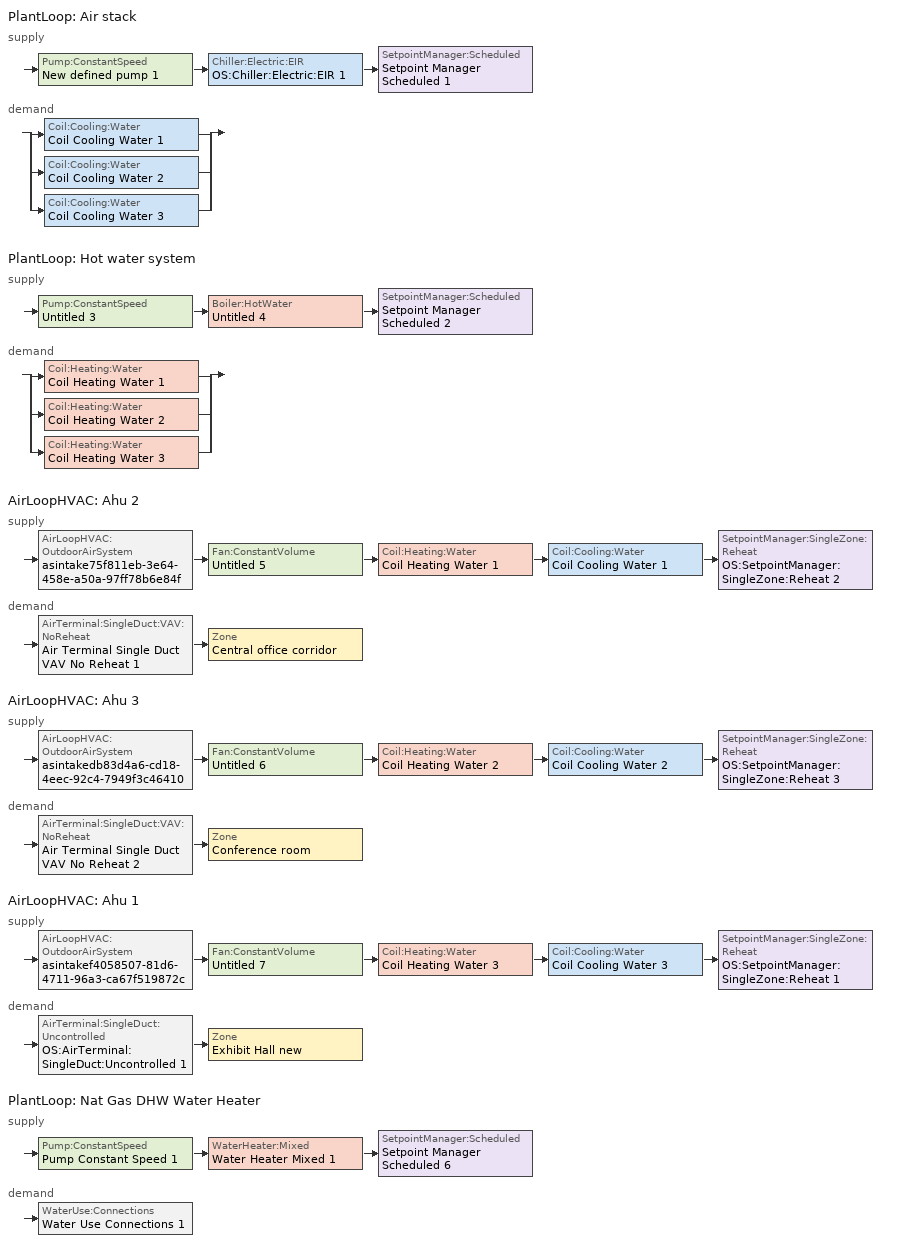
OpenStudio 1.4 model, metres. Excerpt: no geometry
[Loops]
PlantLoop 'Air stack'
 supply: Pump:ConstantSpeed 'New defined pump 1' > Chiller:Electric:EIR 'OS:Chiller:Electric:EIR 1' > SetpointManager:Scheduled 'Setpoint Manager Scheduled 1'
 demand: split
  | Coil:Cooling:Water 'Coil Cooling Water 1'
  | Coil:Cooling:Water 'Coil Cooling Water 2'
  | Coil:Cooling:Water 'Coil Cooling Water 3'
PlantLoop 'Hot water system'
 supply: Pump:ConstantSpeed 'Untitled 3' > Boiler:HotWater 'Untitled 4' > SetpointManager:Scheduled 'Setpoint Manager Scheduled 2'
 demand: split
  | Coil:Heating:Water 'Coil Heating Water 1'
  | Coil:Heating:Water 'Coil Heating Water 2'
  | Coil:Heating:Water 'Coil Heating Water 3'
AirLoopHVAC 'Ahu 2'
 supply: AirLoopHVAC:OutdoorAirSystem 'asintake75f811eb-3e64-458e-a50a-97ff78b6e84f' > Fan:ConstantVolume 'Untitled 5' > Coil:Heating:Water 'Coil Heating Water 1' > Coil:Cooling:Water 'Coil Cooling Water 1' > SetpointManager:SingleZone:Reheat 'OS:SetpointManager:SingleZone:Reheat 2'
 demand: AirTerminal:SingleDuct:VAV:NoReheat 'Air Terminal Single Duct VAV No Reheat 1' > Zone 'Central office corridor'
AirLoopHVAC 'Ahu 3'
 supply: AirLoopHVAC:OutdoorAirSystem 'asintakedb83d4a6-cd18-4eec-92c4-7949f3c46410' > Fan:ConstantVolume 'Untitled 6' > Coil:Heating:Water 'Coil Heating Water 2' > Coil:Cooling:Water 'Coil Cooling Water 2' > SetpointManager:SingleZone:Reheat 'OS:SetpointManager:SingleZone:Reheat 3'
 demand: AirTerminal:SingleDuct:VAV:NoReheat 'Air Terminal Single Duct VAV No Reheat 2' > Zone 'Conference room'
AirLoopHVAC 'Ahu 1'
 supply: AirLoopHVAC:OutdoorAirSystem 'asintakef4058507-81d6-4711-96a3-ca67f519872c' > Fan:ConstantVolume 'Untitled 7' > Coil:Heating:Water 'Coil Heating Water 3' > Coil:Cooling:Water 'Coil Cooling Water 3' > SetpointManager:SingleZone:Reheat 'OS:SetpointManager:SingleZone:Reheat 1'
 demand: AirTerminal:SingleDuct:Uncontrolled 'OS:AirTerminal:SingleDuct:Uncontrolled 1' > Zone 'Exhibit Hall new'
PlantLoop 'Nat Gas DHW Water Heater'
 supply: Pump:ConstantSpeed 'Pump Constant Speed 1' > WaterHeater:Mixed 'Water Heater Mixed 1' > SetpointManager:Scheduled 'Setpoint Manager Scheduled 6'
 demand: WaterUse:Connections 'Water Use Connections 1'
[WaterUse:Equipment:Definition]
Name | Peak Flow Rate {m3/s} | Target Temperature Schedule
0.031545 m^3/hr Faucet | 1.88779e-05 | 0.031545 m^3/hr Faucet mixed temp 100.0F
1.8925 L/s Urinal | 5.25694e-06 | 1.8925 L/s Urinal mixed temp 40.0F
4.8448 L/s Toilet | 1.34578e-05 | 1.8925 L/s Urinal mixed temp 40.0F
[Boiler:HotWater]
Untitled 4: Fuel Type=NaturalGas; Nominal Capacity {W}=Autosize; Nominal Thermal Efficiency=0.9; Efficiency Curve Temperature Evaluation Variable=EnteringBoiler; Normalized Boiler Efficiency Curve=CondensingBoilerEff 1; Minimum Part Load Ratio=0.1; Water Outlet Upper Temperature Limit {C}=99; Boiler Flow Mode=ConstantFlow; Parasitic Electric Load {W}=0; Sizing Factor=1
[Pump:ConstantSpeed] Rated Flow Rate {m3/s}=autosize; Rated Power Consumption {W}=autosize; Fraction of Motor Inefficiencies to Fluid Stream=0
Name | Rated Pump Head {Pa} | Motor Efficiency | Pump Control Type
New defined pump 1 | 59781.3 | 0.84 | Intermittent
Untitled 3 | 59781.3 | 0.8574 | Continuous
Pump Constant Speed 1 | 0 | 0.9 | Continuous
[Sizing:Zone] Zone Cooling Design Supply Air Temperature {C}=14; Zone Heating Design Supply Air Temperature {C}=40; Zone Cooling Design Supply Air Humidity Ratio {kg-H2O/kg-air}=0.0085; Zone Heating Design Supply Air Humidity Ratio {kg-H2O/kg-air}=0.008; Zone Heating Sizing Factor=1.5; Heating Design Air Flow Method=DesignDay
Central office corridor; Conference room; Exhibit Hall new
[Zone equipment]
Central office corridor: Air Terminal Single Duct VAV No Reheat 1
Conference room: Air Terminal Single Duct VAV No Reheat 2
Exhibit Hall new: OS:AirTerminal:SingleDuct:Uncontrolled 1
[WaterUse:Equipment] Space=Restroom; Flow Rate Fraction Schedule=Building Water Use
Name | Water Use Equipment Definition
Restroom Water Fixture 1; Restroom Water Fixture 2; Restroom Water Fixture 3; Restroom Water Fixture 4 | 0.031545 m^3/hr Faucet
Restroom Water Fixture 5; Restroom Water Fixture 6; Restroom Water Fixture 7 | 1.8925 L/s Urinal
Restroom Water Fixture 8; Restroom Water Fixture 9; Restroom Water Fixture 10; Restroom Water Fixture 11; Restroom Water Fixture 12 | 4.8448 L/s Toilet
[PlantLoop] Plant Loop Volume {m3}=Autocalculate
Name | Fluid Type
Air stack; Nat Gas DHW Water Heater
Hot water system | Water
[Sizing:Plant]
Name | Loop Type | Design Loop Exit Temperature {C} | Loop Design Temperature Difference {deltaC}
Air stack | Cooling | 7.22222 | 6.7
Hot water system | Heating | 82.2222 | 6.7
Nat Gas DHW Water Heater | Heating | 48.8889 | 11.1111
[SetpointManager:Scheduled] Control Variable=Temperature
Name | Schedule
Setpoint Manager Scheduled 1 | Air stack Chilled Water Temp
Setpoint Manager Scheduled 2 | Hot water system Hot Water Temp
Setpoint Manager Scheduled 6 | Point-of-use Electricity Water Heater Water Temp - 120.0F
[AirLoopHVAC] Design Supply Air Flow Rate {m3/s}=AutoSize
Ahu 2; Ahu 3; Ahu 1
[Sizing:System] Type of Load to Size On=Sensible; Design Outdoor Air Flow Rate {m3/s}=Autosize; Minimum System Air Flow Ratio=0.3; Preheat Design Temperature {C}=7; Preheat Design Humidity Ratio {kg-H2O/kg-Air}=0.008; Precool Design Temperature {C}=12.8; Precool Design Humidity Ratio {kg-H2O/kg-Air}=0.008; Central Cooling Design Supply Air Temperature {C}=12.8; Central Heating Design Supply Air Temperature {C}=16.7; Sizing Option=NonCoincident; 100% Outdoor Air in Cooling=Yes; 100% Outdoor Air in Heating=Yes; Central Cooling Design Supply Air Humidity Ratio {kg-H2O/kg-Air}=0.0085; Central Heating Design Supply Air Humidity Ratio {kg-H2O/kg-Air}=0.008; Cooling Design Air Flow Method=DesignDay; Cooling Design Air Flow Rate {m3/s}=0; Heating Design Air Flow Method=DesignDay; Heating Design Air Flow Rate {m3/s}=0; System Outdoor Air Method=ZoneSum
Ahu 2; Ahu 3; Ahu 1
[Coil:Cooling:Water] Availability Schedule=Always On Discrete
Coil Cooling Water 1; Coil Cooling Water 2; Coil Cooling Water 3
[Coil:Heating:Water] Availability Schedule=Always On Discrete
Coil Heating Water 1; Coil Heating Water 2; Coil Heating Water 3
[Fan:ConstantVolume] Availability Schedule=Building HVAC Operation; Pressure Rise {Pa}=311.361; Maximum Flow Rate {m3/s}=AutoSize; Motor Efficiency=0.8574
Untitled 5; Untitled 6; Untitled 7
[Controller:OutdoorAir] Minimum Outdoor Air Flow Rate {m3/s}=Autosize; Maximum Outdoor Air Flow Rate {m3/s}=Autosize; Economizer Control Type=FixedDryBulb; Economizer Control Action Type=ModulateFlow; Economizer Maximum Limit Dry-Bulb Temperature {C}=28; Economizer Maximum Limit Enthalpy {J/kg}=65084.5; Economizer Minimum Limit Dry-Bulb Temperature {C}=-100; Lockout Type=NoLockout; Minimum Limit Type=FixedMinimum; High Humidity Control=No; Heat Recovery Bypass Control Type=BypassWhenOAFlowGreaterThanMinimum
Name | Controller Mechanical Ventilation
asintake75f811eb-3e64-458e-a50a-97ff78b6e84f controller | Controller Mechanical Ventilation 1
asintakedb83d4a6-cd18-4eec-92c4-7949f3c46410 controller | Controller Mechanical Ventilation 2
asintakef4058507-81d6-4711-96a3-ca67f519872c controller | Controller Mechanical Ventilation 3
[Controller:MechanicalVentilation] Availability Schedule=Always On Discrete; System Outdoor Air Method=ZoneSum
Controller Mechanical Ventilation 1; Controller Mechanical Ventilation 2; Controller Mechanical Ventilation 3
[AirLoopHVAC:OutdoorAirSystem]
Name | Controller
asintake75f811eb-3e64-458e-a50a-97ff78b6e84f | asintake75f811eb-3e64-458e-a50a-97ff78b6e84f controller
asintakedb83d4a6-cd18-4eec-92c4-7949f3c46410 | asintakedb83d4a6-cd18-4eec-92c4-7949f3c46410 controller
asintakef4058507-81d6-4711-96a3-ca67f519872c | asintakef4058507-81d6-4711-96a3-ca67f519872c controller
[Controller:WaterCoil] Minimum Actuated Flow {m3/s}=0
Name | Action
Controller Water Coil 2; Controller Water Coil 4; Controller Water Coil 6 | Normal
Controller Water Coil 1; Controller Water Coil 3; Controller Water Coil 5 | Reverse
[AirTerminal:SingleDuct:VAV:NoReheat] Availability Schedule=Always On Discrete; Maximum Air Flow Rate {m3/s}=autosize; Zone Minimum Air Flow Input Method=Constant; Constant Minimum Air Flow Fraction=0.3
Air Terminal Single Duct VAV No Reheat 1; Air Terminal Single Duct VAV No Reheat 2
[WaterHeater:Mixed]
Water Heater Mixed 1: Tank Volume {m3}=0.0757082; Setpoint Temperature Schedule=Point-of-use Electricity Water Heater Water Temp - 120.0F; Deadband Temperature Difference {deltaC}=2; Maximum Temperature Limit {C}=82.22; Heater Control Type=Cycle; Heater Maximum Capacity {W}=2930.71; Heater Fuel Type=Electricity; Heater Thermal Efficiency=0.98; Off Cycle Parasitic Fuel Consumption Rate {W}=0; Off Cycle Parasitic Fuel Type=Electricity; Off Cycle Parasitic Heat Fraction to Tank=0; On Cycle Parasitic Fuel Consumption Rate {W}=0; On Cycle Parasitic Fuel Type=Electricity; On Cycle Parasitic Heat Fraction to Tank=0; Ambient Temperature Indicator=Schedule; Ambient Temperature Schedule=Water Heater Ambient Temp Schedule - 70F; Off Cycle Loss Coefficient to Ambient Temperature {W/K}=0; On Cycle Loss Coefficient to Ambient Temperature {W/K}=0; Use Side Effectiveness=1; Source Side Effectiveness=1; Use Side Design Flow Rate {m3/s}=autosize; Source Side Design Flow Rate {m3/s}=autosize; Indirect Water Heating Recovery Time {hr}=1.5
[WaterUse:Connections]
Water Use Connections 1: Water Use Equipment Name 1=Restroom Water Fixture 6; Water Use Equipment Name 2=Restroom Water Fixture 8; Water Use Equipment Name 3=Restroom Water Fixture 12; Water Use Equipment Name 4=Restroom Water Fixture 3; Water Use Equipment Name 5=Restroom Water Fixture 2; Water Use Equipment Name 6=Restroom Water Fixture 11; Water Use Equipment Name 7=Restroom Water Fixture 1; Water Use Equipment Name 8=Restroom Water Fixture 4; Water Use Equipment Name 9=Restroom Water Fixture 5; Water Use Equipment Name 10=Restroom Water Fixture 7; Water Use Equipment Name 11=Restroom Water Fixture 10; Water Use Equipment Name 12=Restroom Water Fixture 9
[AirTerminal:SingleDuct:Uncontrolled]
OS:AirTerminal:SingleDuct:Uncontrolled 1: Availability Schedule=Always On Discrete 1; Maximum Air Flow Rate {m3/s}=AutoSize
[Chiller:Electric:EIR]
OS:Chiller:Electric:EIR 1: Reference Capacity {W}=Autosize; Reference COP {W/W}=5.5; Reference Leaving Chilled Water Temperature {C}=6.67; Reference Entering Condenser Fluid Temperature {C}=29.4; Cooling Capacity Function of Temperature Curve=OS:Curve:Biquadratic 3; Electric Input to Cooling Output Ratio Function of Temperature Curve=OS:Curve:Biquadratic 4; Electric Input to Cooling Output Ratio Function of Part Load Ratio Curve=OS:Curve:Quadratic 4; Design Heat Recovery Water Flow Rate {m3/s}=0; Sizing Factor=1; Basin Heater Capacity {W/K}=0; Basin Heater Setpoint Temperature {C}=10
[SetpointManager:SingleZone:Reheat] Minimum Supply Air Temperature {C}=-99; Maximum Supply Air Temperature {C}=99
Name | Control Zone
OS:SetpointManager:SingleZone:Reheat 1 | Exhibit Hall new
OS:SetpointManager:SingleZone:Reheat 2 | Central office corridor
OS:SetpointManager:SingleZone:Reheat 3 | Conference room
[Schedule:Day]
Building HVAC Operation Default Weekday Schedule; All Weekends 11: 24, 0, 0.995
Building HVAC Operation Summer Design Day 1: 24, 0, 1
Building HVAC Operation Winter Design Day 1; All Weekends 14: 24, 0, 0
Building Water Use Default Weekday Schedule: 9, 15, 0.02, 11, 0, 0.08, 13, 0, 0.2, 15, 0, 0.08, 24, 0, 0.02
Schedule Day 1: 24, 0, 37.7778
Schedule Day 2: 24, 0, 4.44444
Water Heater Ambient Temp Schedule - 70F Default: 24, 0, 21.1111
Air stack Chilled Water Temp Default: 24, 0, 7.22222
Hot water system Hot Water Temp Default: 24, 0, 82.2222
Point-of-use Electricity Water Heater Water Temp Default: 24, 0, 60
[Schedule:Ruleset]
Building HVAC Operation: Default Day Schedule=Building HVAC Operation Default Weekday Schedule; Summer Design Day Schedule=Building HVAC Operation Summer Design Day 1; Winter Design Day Schedule=Building HVAC Operation Winter Design Day 1
Building Water Use: Default Day Schedule=Building Water Use Default Weekday Schedule
0.031545 m^3/hr Faucet mixed temp 100.0F: Default Day Schedule=Schedule Day 1
1.8925 L/s Urinal mixed temp 40.0F: Default Day Schedule=Schedule Day 2
Water Heater Ambient Temp Schedule - 70F: Default Day Schedule=Water Heater Ambient Temp Schedule - 70F Default
Air stack Chilled Water Temp: Default Day Schedule=Air stack Chilled Water Temp Default
Hot water system Hot Water Temp: Default Day Schedule=Hot water system Hot Water Temp Default
Point-of-use Electricity Water Heater Water Temp - 120.0F: Default Day Schedule=Point-of-use Electricity Water Heater Water Temp Default
[Schedule:Rule] Rule Order=0; Apply Sunday=Yes; Apply Monday=No; Apply Tuesday=No; Apply Wednesday=No; Apply Thursday=No; Apply Friday=No; Apply Saturday=Yes
Name | Schedule Ruleset | Day Schedule
Building HVAC Operation Default Weekend Schedule | Building HVAC Operation | All Weekends 11
Building Water Use Default Weekend Schedule | Building Water Use | All Weekends 14
[Schedule:Constant] Value=1
Always On Discrete; Always On Discrete 1
[Curve:Biquadratic]
Name | Coefficient1 Constant | Coefficient2 x | Coefficient3 x**2 | Coefficient4 y | Coefficient5 y**2 | Coefficient6 x*y | Minimum Value of x {BasedOnField A2} | Maximum Value of x {BasedOnField A2} | Minimum Value of y {BasedOnField A3} | Maximum Value of y {BasedOnField A3}
CondensingBoilerEff 1 | 1.12497 | 0.0149639 | -0.0259983 | 0 | -1.40464e-06 | -0.00153624 | 0.1 | 1 | 30 | 85
OS:Curve:Biquadratic 3 | 1.04338 | 0.0407077 | 0.0004506 | -0.0041514 | -8.86e-05 | -0.0003467 | 0 | 20 | 0 | 50
OS:Curve:Biquadratic 4 | 0.596191 | -0.0099496 | 0.0007888 | 0.0004506 | 0.0004875 | -0.0007623 | 0 | 20 | 0 | 50
[Curve:Quadratic]
OS:Curve:Quadratic 4: Coefficient1 Constant=1.68531; Coefficient2 x=-0.999344; Coefficient3 x**2=0.314032; Minimum Value of x {BasedOnField A2}=0; Maximum Value of x {BasedOnField A2}=1.2
